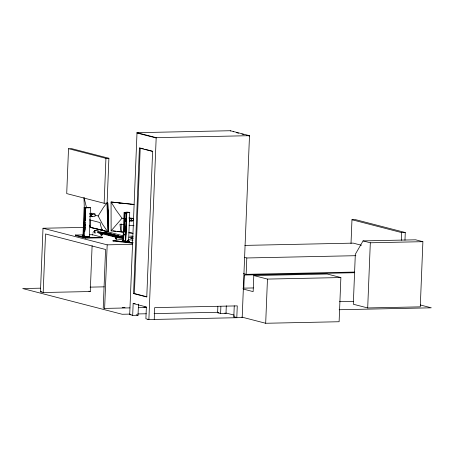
<?xml version="1.0" encoding="UTF-8"?>
<svg xmlns="http://www.w3.org/2000/svg" width="454" height="454" viewBox="0 0 454 454"><rect width="100%" height="100%" fill="white"/><g stroke="black" fill="none" stroke-linecap="round" stroke-linejoin="round"><path stroke-width="0.68" d="M92.111 245.676L90.267 291.536L43.181 292.518L40.457 291.814L43.011 228.249L83.774 227.397M43.181 292.518L45.531 233.963L105.572 249.484L103.223 308.045L104.63 308.408L129.935 307.88M68.52 148.674L66.715 193.591L104.131 203.267L107.099 203.205L108.903 158.281L71.488 148.611L68.52 148.674L105.935 158.344L108.903 158.281M89.534 234.746L92.372 234.69L102.598 237.334L102.581 237.788L85.562 238.146L75.336 235.501L75.353 235.047L83.156 234.883M90.465 207.739L85.607 207.841L84.115 207.455L84.711 207.96L83.581 236.154L82.963 236.108L84.115 207.455L88.978 207.353L90.465 207.739L89.364 236.636C90.017 236.318 89.046 236.472 89.614 236.403M84.739 215.707L84.319 226.2L84.955 226.364L85.125 222.171M84.796 214.305L84.836 207.955L83.956 229.786L85.023 230.059L85.136 227.244M84.285 236.511C87.168 237.084 80.409 236.057 83.78 235.859M84.455 236.494L89.319 236.392L84.455 236.494L85.607 207.841L85.778 208.233L84.711 207.96M85.21 220.071L85.573 210.974M84.847 231.495L85.125 224.446M85.295 220.218L85.579 213.17M85.42 220.201L85.59 215.979M85.562 238.146L85.579 237.692L75.353 235.047M85.993 236.823L85.108 236.591M86.901 236.852L89.461 236.5M89.08 236.579L89.705 236.477M89.534 236.296L89.608 236.585M92.355 235.144L92.372 234.69M104.131 203.267L105.935 158.344M104.63 308.408L107.184 244.848L43.011 228.249M132.982 242.896L131.615 243.094L113.029 241.006L113.052 240.552L123.312 239.082M116.746 238.94L116.809 237.357L116.491 237.311L116.406 238.889L116.746 238.94L115.43 238.634L115.571 237.073M122.086 241.397L122.813 240.955M123.403 240.716L122.438 240.853L122.245 241.295L129.237 241.261L127.619 240.841M122.659 240.938L122.676 241.352L122.438 240.853M125.406 240.909L122.943 241.165L124.09 212.512L127.024 212.092L129.736 212.398L128.584 241.046L125.65 241.466L126.638 213.193L126.802 212.818L129.736 212.398M123.573 241.17L124.776 212.966M123.908 241.369L123.051 241.738L124.731 241.449M126.325 213.136L125.593 231.33L124.436 231.2L125.162 213.005L126.314 212.847M125.979 231.489L125.837 235.013L123.902 234.792L125.622 234.548M126.036 230.082L126.433 220.224M126.484 218.817L126.711 213.181L124.702 212.977L124.09 212.512L126.802 212.818L125.616 241.681L126.564 241.732M124.668 241.647L126.53 241.528M131.615 243.094L131.632 242.635L132.999 242.442M138.476 304.123L138.027 315.246L132.687 315.36L129.702 314.588L137.012 132.681L230.314 130.729L249.49 135.689L242.186 317.596L147.698 319.571M132.687 315.36L133.158 303.539L135.161 303.499M139.406 148.032L152.618 151.449L146.773 296.99L133.561 293.573L139.406 148.032L140.218 148.015L134.373 293.556L146.92 296.803M137.012 132.681L156.182 137.636L148.878 319.548L145.893 318.776L146.37 306.955L133.158 303.539M154.224 319.434L154.695 307.613L237.272 305.888L236.795 317.709L233.81 316.937L234.258 305.814M226.302 305.763L225.99 313.408L220.604 313.521L217.619 312.749L217.869 306.495M220.604 313.521L220.882 306.569M230.303 131.064L230.314 130.729M233.288 131.836L233.299 131.501M243.809 288.313L244.343 275.022L354.784 272.712M354.506 272.071L246.147 274.335L246.806 257.968L244.757 257.441M241.834 317.102L265.686 323.271L339.11 321.738L340.88 277.553L327.215 274.017L253.797 275.555L253.15 291.627L243.282 289.079M265.686 323.271L267.463 279.085L253.797 275.555M351.01 243.526L351.969 219.736L355.578 219.662L405.274 232.516L404.968 240.211M367.695 307.948L370.311 242.782L363.058 240.904L355.317 254.28L353.308 304.231L367.695 307.948L420.273 306.853L422.89 241.681L415.631 239.808L363.058 240.904M401.359 240.285L401.665 232.59L351.969 219.736M100.209 232.034L100.97 232.227L100.902 232.613L100.141 232.42L100.209 232.034L106.48 233.345L106.463 233.884L107.223 234.082L107.371 233.384L111.661 234.423M101.026 232.647L101.094 232.261L103.291 232.686L103.223 233.072L101.787 232.84L101.026 232.647L104.84 232.919L104.795 233.623L104.034 233.424L105.351 233.623L105.419 233.237L107.292 233.697M102.292 232.425L102.224 232.811L101.463 232.618L101.531 232.232M101.787 232.84L101.855 232.454M102.343 232.845L102.411 232.459L100.97 232.227M102.451 232.845L102.519 232.459L103.96 232.692L103.892 233.078M102.57 232.879L102.638 232.493M102.672 233.22L102.74 232.834L109.272 233.895L108.512 233.702L108.444 234.088M102.786 233.101L102.854 232.715L104.936 233.112M103.075 232.465L103.007 232.851L101.69 232.652L101.758 232.266L108.024 233.577M103.103 233.038L103.172 232.652M103.518 232.72L103.41 233.413L104.324 233.56M103.529 233.441L103.614 232.913M103.767 233.044L103.835 232.658M103.983 233.271L104.062 232.692L105.504 232.925L105.436 233.311M104.119 233.112L104.187 232.726M104.108 233.299L104.176 232.913M104.204 233.532L104.278 232.919M104.272 233.634L104.392 233.174L105.135 233.367L105.129 233.855L106.162 234.037M104.386 233.662L104.454 233.277L105.992 233.589L105.924 233.975M104.556 233.084L104.624 232.698L103.302 232.499M104.653 233.271L104.715 232.885M104.783 233.118L104.851 232.732L107.717 233.163L108.478 233.356L108.41 233.742M104.868 233.498L104.942 232.919L106.384 233.152L106.315 233.538M104.914 233.651L104.982 233.265L105.742 233.464M105.095 233.532L105.163 233.146M105.317 233.277L105.385 232.891M105.368 233.918L105.436 233.532L106.968 233.838M105.532 233.504L105.612 232.925L109.357 233.583L109.289 233.969M105.583 233.657L105.72 233.146L97.417 231.92L98.234 232.754L117.007 237.607L123.165 238.532M105.878 233.566L105.947 233.18M106.105 234.105L106.23 233.651L108.688 234.287L108.62 234.673M106.196 233.504L106.264 233.118M106.225 234.139L106.293 233.753L107.831 234.065L107.763 234.451L107.025 234.258L107.087 233.872M106.423 233.538L106.491 233.152L107.933 233.384L108.693 233.577L108.625 233.969M106.542 233.572L106.611 233.186M106.571 234.082L106.707 233.379M106.985 233.543L107.053 233.157L107.808 233.35L107.66 234.054M107.144 233.345L106.968 234.332L107.882 234.48M107.087 234.36L107.155 233.975L107.893 234.168M107.201 233.765L107.28 233.191L111.117 234.043L111.054 234.429M107.649 233.549L107.717 233.163M107.78 234.082L107.848 233.697M107.865 233.77L107.933 233.384M107.825 234.553L108.035 233.384M107.944 234.582L108.075 233.731M108.075 234.468L108.143 234.082L111.525 234.644L111.383 235.473M108.188 233.997L108.256 233.611L104.624 232.698M108.529 233.776L108.597 233.39M108.744 233.997L108.812 233.611M108.903 234.281L108.739 234.701L109.482 234.894L109.55 234.508L108.807 234.315M108.92 234.837L109.022 234.309L109.783 234.508L109.664 235.024M109.136 234.576L109.204 234.19M107.031 234.202L109.272 234.639L109.323 234.219M109.408 234.003L109.476 233.617M109.397 234.667L109.505 234.122L108.183 233.923M109.505 234.196L109.573 233.81L108.256 233.611M109.664 234.548L109.8 233.844L108.16 233.418M109.783 235.059L109.908 234.536L113.29 235.104M110.01 234.417L110.078 234.031M110.089 234.514L110.152 234.128M110.152 234.866L110.22 234.48L110.14 234.837L111.037 235.093L111.117 234.514L112.552 234.746M110.277 234.894L110.345 234.508M111.99 234.622L112.059 234.236L112.819 234.429L110.742 234.037L110.521 235.251L111.44 235.399L111.548 234.962L114.17 235.331M110.64 235.28L110.668 234.735M110.77 234.616L110.838 234.23L109.397 233.929M110.895 235.03L110.963 234.644M111.156 235.121L111.236 234.548M111.326 234.616L111.395 234.23M111.338 235.002L111.502 234.236M111.553 234.65L111.622 234.264M111.502 235.501L111.57 235.115L113.103 235.427L112.337 235.263M111.599 235.382L111.667 234.996L112.427 235.189M111.917 235.32L111.996 234.746L114.618 235.11M112.042 235.354L112.104 234.962M112.087 234.814L112.155 234.429M112.178 235.592L112.246 235.206L111.502 235.013M112.314 234.849L112.382 234.463L110.742 234.037M112.478 235.757L112.552 235.223L115.929 235.785M112.728 235.098L112.66 235.49L111.9 235.291M112.876 234.849L112.944 234.463L113.704 234.661L113.636 235.047M112.933 235.388L113.001 235.002M112.921 235.581L112.989 235.195M113.165 235.07L113.035 235.813L112.297 235.62M113.199 235.076L113.262 234.69L112.507 234.491L112.24 235.694L113.273 235.876L113.341 235.49L111.78 235.257M113.222 235.944L113.313 234.945M113.369 235.359L113.438 234.973M113.335 235.978L113.432 235.45L116.814 236.012M113.755 235.076L113.823 234.69L114.584 234.888L114.425 235.944M113.682 235.774L113.761 235.2L116.377 235.569M113.869 235.422L113.801 235.808L112.359 235.575L112.598 234.587L122.427 237.13L122.359 237.516M113.988 235.495L114.056 235.11M114.13 235.558L114.209 234.979L113.449 234.786L115.526 235.178L115.458 235.569M114.192 235.649L114.079 236.171L114.993 236.318M114.26 235.399L114.329 235.013L116.53 235.439L117.291 235.637L117.223 236.023M114.198 236.199L114.266 235.813L115.804 236.125L115.061 235.932M114.249 235.586L114.317 235.2M114.425 235.467L114.493 235.081M114.629 235.615L114.561 236.001L114.641 235.427L117.263 235.796M114.697 235.371L114.766 234.985M114.68 236.035L114.76 235.461M114.862 235.915L114.941 235.337M114.204 235.711L114.941 235.904L114.873 236.29L114.136 236.097M114.936 236.392L115.061 235.371M115.055 236.421L115.197 235.427M115.129 236.29L115.197 235.904L118.573 236.472M115.305 236.171L115.373 235.785M115.441 236.233L115.52 235.654L118.142 236.023L118.074 236.409M115.566 236.262L115.634 235.876M115.753 235.955L115.821 235.564M115.889 236.012L115.969 235.439L115.208 235.24M115.952 236.103L115.798 236.613L116.593 236.733L116.689 235.984M115.986 235.847L116.054 235.461L123.579 237.26M116.014 236.046L116.082 235.66M116.19 235.921L116.258 235.535M116.184 236.398L116.252 236.012M116.389 236.074L116.326 236.46L116.406 235.41L114.209 234.979M116.462 235.825L116.53 235.439M116.406 236.772L116.525 235.915M116.633 236.182L116.701 235.796M116.746 236.403L116.826 235.825M116.769 236.716L116.962 235.887M116.888 236.75L116.956 236.364L120.338 236.926M117.132 236.239L117.07 236.625L118.505 236.857L118.585 236.279M117.2 236.892L117.268 236.506L116.474 236.386L119.918 236.982M117.325 236.721L117.393 236.33M117.518 236.409L117.586 236.023M117.637 236.438L117.705 236.052M117.722 236.08L117.648 236.943L119.09 237.175L119.169 236.596M117.773 236.5L117.841 236.114M118.023 235.995L117.949 236.857L119.391 237.084M118.029 236.699L117.961 237.084L117.166 236.965L117.285 236.114L119.907 236.477L119.839 236.869M118.085 236.914L118.165 236.341L120.787 236.71M118.21 236.948L118.284 236.369M118.386 236.823L118.466 236.25M123.306 237.363L119.93 236.795L119.85 237.368L118.528 237.17L118.596 236.784L117.836 236.591M118.659 236.727L118.727 236.341M118.829 237.084L118.897 236.699M118.965 237.141L119.044 236.568L121.666 236.937L121.598 237.323L120.162 237.09M119.277 236.863L119.345 236.477M119.419 236.926L119.47 236.511M119.714 236.835L119.782 236.449M119.981 237.215L120.049 236.829M118.068 236.886L120.077 237.402L120.225 236.704M120.27 237.311L120.35 236.738M120.418 237.187L120.486 236.795M121.042 237.317L121.11 236.931M121.229 236.965L121.178 237.38L122.058 237.607L122.126 237.221M121.303 237.414L121.366 237.028M121.547 236.903L121.394 237.601L120.077 237.402M122.262 237.062L123.023 237.26L122.943 237.834L109.505 234.122M121.922 237.55L121.99 237.164M122.047 237.578L122.109 237.192M122.251 237.255L122.183 237.641L120.741 237.408M122.484 237.55L122.552 237.164M123.074 237.68L123.142 237.294M123.17 237.868L123.238 237.482L109.732 234.156M92.917 233.186L93.047 232.59M94.194 231.313L94.858 230.433L95.652 230.819M94.494 231.353L95.158 230.473L95.959 230.859M88.768 207.875L88.978 207.353M106.979 202.972L107.848 231.949L102.462 224.162L98.16 215.962L103.557 207.251L106.979 202.972L107.785 202.887L108.659 231.858L90.374 227.431A40.474 35.497 -75.5 0 1 89.569 225.184M101.679 235.081L102.967 233.782L101.679 235.081L100.709 234.832L101.73 233.492M117.007 237.607L117.387 237.084L123.528 238.01M124.112 218.465L122.007 218.226L111.122 230.836L123.987 232.278M95.834 232.698L95.431 233.01M93.41 231.949L94.699 230.938M129.101 218.47L131.955 218.805L133.425 218.385L133.431 220.638L131.961 221.058L130.026 220.843M111.61 230.694L111.122 230.836L111.06 201.996L133.851 204.357M99.335 231.642L98.121 230.757A6.804 5.261 -79.6 0 0 95.641 230.621L94.262 231.109L95.805 230.655M126.689 218.669L124.856 218.93L126.013 219.061L125.923 221.331L124.765 221.2L126.598 220.939M129.481 218.76L130.457 218.624A1.146 0.602 -83.6 0 0 129.799 219.844A1.146 0.602 -83.6 0 0 130.366 220.894L129.384 221.036M124.436 231.2L126.155 230.955M113.029 241.006L114.402 240.807M122.943 241.165L125.287 240.83M125.508 241.386L128.584 241.046M90.017 213.403L91.844 213.204L95.039 214.033L95.107 216.297L92.673 216.558L91.396 216.229M90.051 213.635L92.605 214.299L95.039 214.033M108.262 229.843L108.279 224.917M132.517 236.716L131.887 236.761L133.17 236.687M129.583 236.182L132.222 236.086M128.238 241.693L126.518 241.71M156.182 137.636L249.49 135.689M75.336 235.501L76.754 235.473M82.963 236.108L84.932 236.125M85.579 237.692L102.598 237.334M401.665 232.59L405.274 232.516M107.184 244.848L132.483 244.314M244.865 245.393L353.218 243.128L361.429 245.251M370.311 242.782L422.89 241.681M246.806 257.968L355.868 255.693M267.463 279.085L340.88 277.553M40.423 288.177L22.7 288.545L122.188 314.27L129.986 314.106M90.051 287.138L104.233 286.843M40.457 291.814L41.864 291.786M242.822 288.165L253.406 287.944M133.561 293.573L134.373 293.556M339.518 301.694L353.683 301.399M122.194 307.647L125.009 307.585M143.986 307.193L146.092 307.148M138.368 307.704L146.097 307.54M137.783 313.947L146.29 313.765M154.088 313.606L217.897 312.273M339.132 309.736L431.3 307.812L420.347 304.98M129.702 314.588L131.036 314.56M217.619 312.749L218.964 312.721M233.81 316.937L235.161 316.909M86.005 236.642L86.907 236.67M89.591 214.061L91.833 214.072A1.146 1.004 -75.5 0 0 90.772 215.23A1.146 1.004 -75.5 0 0 91.742 216.342L89.5 216.331M134.055 204.578L111.06 201.996L116.059 210.077L122.007 218.226M118.84 203.034L120.236 203.188M130.712 204.362L132.108 204.521M128.908 217.875L133.425 218.385M132.142 220.491L133.431 220.638M123.482 224.588L119.981 224.197L120.072 225.195A40.474 21.304 -83.6 0 0 121.19 231.966L121.173 223.856M129.072 225.218L133.97 225.763M113.006 230.848L115.793 231.165M117.189 231.319L119.975 231.631M121.366 231.79L123.46 232.022M129.032 232.652L131.819 232.964M128.879 232.828L133.073 233.299M128.13 239.627L132.948 240.166M113.052 240.552L131.632 242.635M107.269 233.379L105.827 233.152L105.674 233.85L106.996 234.048M100.141 232.42L101.463 232.618M109.8 233.844L111.117 234.043M113.704 234.661L103.597 233.055L104.335 233.248M111.275 234.389L114.584 234.888M110.645 234.417L106.639 233.691L121.462 237.215M106.338 233.855L108.688 234.287M98.234 232.754L101.656 233.265M112.405 234.877L108.012 234.196L108.756 234.389M115.498 235.342L112.876 234.973L112.796 235.547L110.719 235.155L110.787 234.763L111.548 234.962M115.969 235.439L123.499 237.238M110.526 234.758L108.988 234.451L109.732 234.639M110.016 234.803L115.049 235.558M111.037 235.093L108.96 234.695M116.4 235.881L119.022 236.25M109.72 234.956L108.688 234.775L108.835 233.929L106.968 233.469M114.941 235.904L112.547 235.371M117.694 236.245L114.312 235.677M119.459 236.699L116.076 236.131M120.809 237.022L123.431 237.391M121.689 237.249L123.011 237.448M100.709 234.832L102.019 235.132M236.585 132.687L238.571 133.204M241.874 134.055L243.855 134.566M246.494 135.252L249.479 136.024M136.995 133.016L156.17 137.971M140.876 148.186L143.521 148.872M144.837 149.213L152.765 151.261M95.073 215.162L98.16 215.962M85.329 214.089L84.688 213.925L84.597 216.195L85.238 216.359M89.495 219.838L100.101 222.579L100.272 223.595A40.474 35.497 -75.5 0 0 102.309 230.513L102.263 229.156M91.061 227.306L93.093 227.834M94.443 228.186L98.507 229.236M99.857 229.582L101.889 230.11M103.245 230.462L105.271 230.984M106.628 231.336L108.659 231.858M90.096 227.267L123.55 235.915M129.01 237.328L133.107 238.39M108.092 233.804L109.187 234.088M120.707 237.067L122.058 237.419M122.194 237.453L122.955 237.646M104.102 233.038L104.863 233.231M103.535 232.953L104.272 233.146M105.254 233.396L105.992 233.589M109.789 234.57L111.389 234.985L109.851 234.673L110.589 234.866M113.341 235.49L114.085 235.677M115.918 236.154L116.661 236.347L115.123 236.035L115.866 236.228M117.268 236.506L119.266 237.05M120.86 237.442L121.621 237.635M102.74 232.834L103.478 233.021M104.454 233.277L105.197 233.469M105.436 233.532L106.174 233.719M106.293 233.753L107.036 233.941M110.708 234.894L111.451 235.087M111.57 235.115L112.308 235.308M113.404 235.592L114.147 235.785M114.266 235.813L115.004 236.006M108.12 234.315L109.272 234.639M112.484 235.609L113.245 235.808M117.773 236.977L118.528 237.17M110.577 235.178L111.321 235.371M115.855 236.54L116.593 236.733M97.417 231.92L117.387 237.084M115.43 238.634L116.406 238.889M243.412 273.626L246.147 274.335M226.16 313.05L234.338 315.167M224.798 313.101L225.99 313.408M88.905 291.184L90.267 291.536M136.24 314.787L138.027 315.246M122.682 241.17L122.285 240.949M122.512 241.352L122.098 241.125M94.988 232.981L94.631 232.618M94.687 232.942L94.324 232.584M86.589 207.983L84.075 197.7M99.647 232.249L99.727 232.828M107.672 204.606L107.626 203.205L107.507 204.623M107.819 209.51L108.109 219.316M107.825 215.128L107.95 219.333M90.153 219.963L90.374 227.431M83.99 197.728L84.285 207.626M131.961 221.058A1.146 0.602 -83.6 0 1 131.348 220.111A1.146 0.602 -83.6 0 1 131.955 218.805M127.716 240.824A3.666 0.42 2.3 0 1 128.675 241.477A3.666 0.42 2.3 0 1 123.301 241.318A3.666 0.42 2.3 0 1 123.278 240.699M92.673 216.558A1.146 1.004 -75.5 0 1 91.629 215.537A1.146 1.004 -75.5 0 1 92.605 214.299M89.381 236.182A3.666 0.42 2.3 0 1 88.121 236.682A3.666 0.42 2.3 0 1 83.241 236.392A3.666 0.42 2.3 0 1 83.655 235.842M90.079 213.732A1.146 1.004 -75.5 0 1 90.34 213.686M131.2 238.146A63.634 50.468 -50.3 0 1 133.033 237.992M130.412 238.151A64.337 50.678 -49.4 0 1 132.074 237.981M101.974 232.488L101.906 232.874L102.666 233.072L102.735 232.686L101.974 232.488M107.706 203.046L108.353 230.042L107.706 203.046"/></g></svg>
